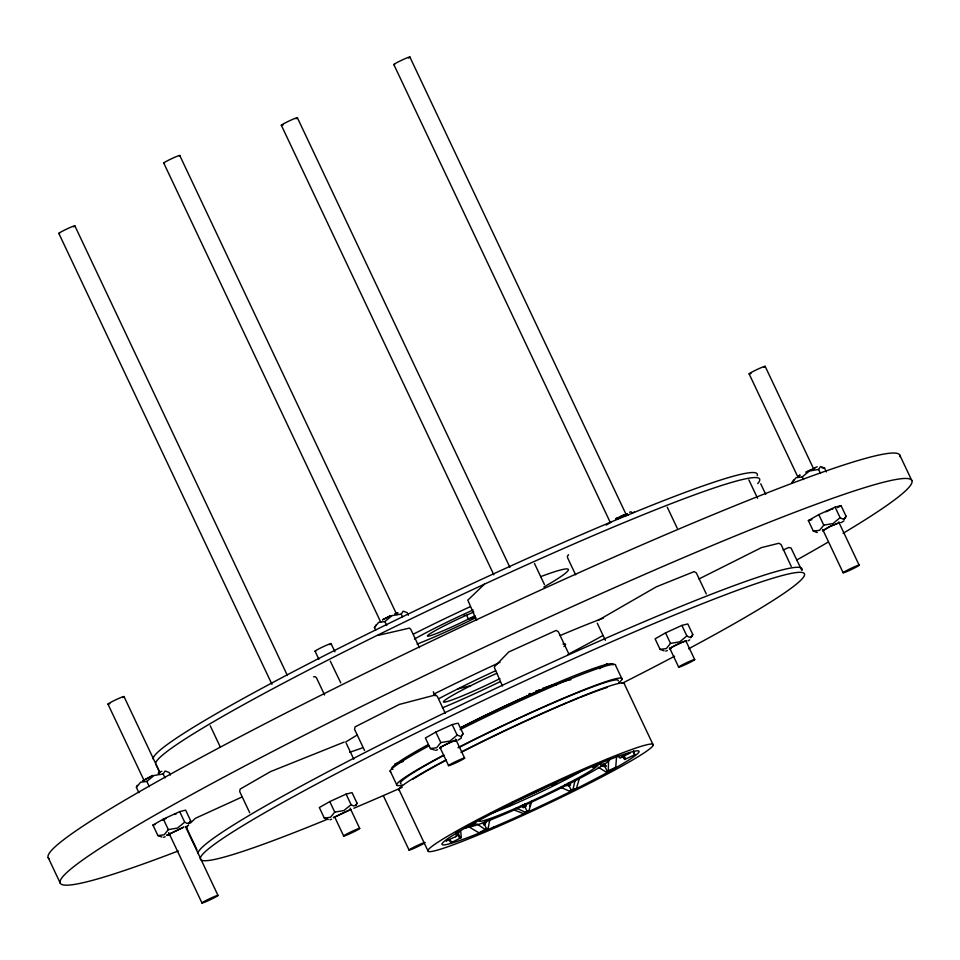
<?xml version="1.0" encoding="UTF-8"?>
<svg xmlns="http://www.w3.org/2000/svg" width="960" height="960" viewBox="0 0 960 960"><rect width="100%" height="100%" fill="white"/><g stroke="black" fill="none" stroke-linecap="round" stroke-linejoin="round"><path stroke-width="1.44" d="M608.592 759.54L608.292 770.364L605.712 771.828L598.284 767.208M616.608 756.204L615.732 767.364L613.164 768.84M475.632 821.088L475.368 823.872L472.8 825.348M456.096 740.688C459.42 737.532 433.944 749.868 441.12 747.852C433.068 750.012 464.292 735.528 455.004 741.348M839.76 522.528L830.208 526.38L822.468 530.82L830.064 526.44L839.76 522.516M484.368 824.568L484.896 820.788M494.268 667.212L502.452 686.04M489.732 819.996L488.196 828.084L485.028 829.368L476.868 823.92M575.208 779.832L573.036 789.168L569.232 791.076L561.012 787.428M457.62 834.06L458.268 831.432M484.992 824.34L485.64 821.712M512.556 801.948L511.86 804.636L508.044 806.544M531.756 800.976L529.08 810.288L527.04 811.236L525.048 812.136L516.228 808.068M579.348 778.608L576.456 788.292L572.652 790.212M458.028 833.94L458.868 831.264M485.82 822.876L486.66 820.2M458.184 833.952L459.096 831.276M529.56 806.256L531.036 802.104M138.888 792.636L136.404 787.368L137.196 785.304M165.048 777.888L163.176 773.94L165.108 771.024L169.092 772.44L170.34 775.068M179.712 811.62L185.628 810.132L190.608 820.668L189.816 822.732L187.068 823.428L184.692 822.156L179.712 811.62L163.368 819.084L152.94 825.06L157.92 835.596L161.892 837.012M375.696 630.168L374.448 627.528L376.38 624.612M402.468 616.728L401.22 614.1L403.152 611.184L407.136 612.6L408.384 615.228M346.116 794.112L352.032 792.612L357.012 803.148L356.208 805.224L353.472 805.92L351.096 804.648L346.116 794.112L329.76 801.576L319.332 807.54L324.312 818.076L328.296 819.504M458.088 723.096L463.068 733.632L461.136 736.548L457.152 735.132L452.172 724.596L435.828 732.06L425.4 738.024L430.38 748.56L434.364 749.988M681.876 625.416L687.792 623.928L692.772 634.464L691.98 636.528L689.232 637.224L686.856 635.952L681.876 625.416L665.532 632.88L655.104 638.856L660.084 649.392L664.068 650.808M820.464 473.4L818.592 469.452L820.536 466.536L824.508 467.952L826.38 471.912M835.128 507.144L841.044 505.644L846.024 516.18L845.232 518.256L842.484 518.952L840.108 517.68L835.128 507.144L818.784 514.608L808.356 520.572L813.336 531.108L817.32 532.536M187.272 826.164L186.924 828.576L196.896 849.672M136.404 787.368L140.592 782.22L146.832 781.404L153.984 775.5L163.176 773.94M184.692 822.156L177.54 828.06L168.348 829.62L164.16 834.78L157.92 835.596M188.604 823.932L190.608 820.668M374.448 627.528L378.636 622.38L384.876 621.564L392.028 615.66L401.22 614.1M351.096 804.648L343.944 810.54L334.752 812.112L330.552 817.26L324.312 818.076M355.668 805.332L357.012 803.148M457.152 735.132L450 741.024L440.808 742.596L436.62 747.744L430.38 748.56M461.064 736.908L463.068 733.632M686.856 635.952L679.704 641.856L670.512 643.416L666.324 648.576L660.084 649.392M690.768 637.728L692.772 634.464M840.108 517.68L832.968 523.572L823.764 525.144L819.576 530.292L813.336 531.108M844.02 519.456L846.024 516.18M446.232 841.104L446.88 840.468M455.7 836.772L456.336 836.136L455.7 833.448M494.7 666.48L508.728 651.996L556.2 630.408L558.324 631.716L568.296 652.8M793.752 479.976L791.82 482.892L796.008 477.732L802.248 476.916L809.4 471.012L818.592 469.452M190.452 823.008L195.384 818.304L241.728 797.136M513.936 809.916L523.548 813.624L527.04 811.236L524.532 805.92M552 785.412L557.544 782.076M484.488 584.124L467.82 600.156L476.652 620.352M606.156 525.084L610.992 522.312M634.2 755.244L634.848 754.608L633.528 750.696M461.34 738L458.268 740.076M685.872 641.472C688.884 638.484 663.72 650.64 670.824 648.684M188.544 825.312L185.808 827.112M843.972 520.824L841.224 522.624M685.8 641.52C689.244 638.232 663.048 651.084 670.884 648.66M631.716 512.844L634.464 512.16M568.596 554.736L567.456 556.008L567.54 557.712L575.64 574.848M618.168 518.712L621.732 516.492L628.344 515.088M687.972 640.908L689.748 639.828M465.36 828.336L467.928 826.872M598.32 620.22L656.316 586.824L694.116 571.632L696.324 572.868L706.296 593.964M837.564 507.636L841.044 505.644M468.936 826.884L478.992 832.824L486.528 828.78L484.02 823.464M592.884 767.616L602.1 762.888M382.512 619.812L390.732 615.684L382.608 619.752M162.516 820.32L166.032 818.448M504.624 807.408L508.428 805.5M698.916 578.976L761.436 547.62L778.896 543.252L781.068 544.524L791.244 566.448M460.872 727.524L463.032 726.432A122.472 8.328 -25.3 0 1 605.112 664.8L605.964 664.584A122.472 8.328 -25.3 0 1 613.14 664.8M617.808 755.856L619.752 757.92L630.156 753.06M615.816 518.724L624.54 514.728L622.488 515.592M615.96 518.652L618.168 517.572M805.692 472.164L814.824 468.324L808.104 471.036M553.512 783.912L555.552 782.976M525.54 812.724L527.568 811.788M825.936 511.812L830.184 509.964M783.132 550.032L788.58 547.536L790.98 547.884L801.492 569.724M446.424 840.84L455.892 836.52M554.04 784.476L556.032 783.576M620.436 516.504L622.608 515.544M598.932 764.16L600.6 763.476M480.492 832.236L482.16 831.54M174.66 814.5L176.244 813.888M466.536 827.64L473.976 824.652M614.544 768.06L607.104 771.06L604.596 765.744M594.552 766.932L596.052 766.344M814.92 467.688L817.26 466.788M159.504 772.164L161.844 771.276M158.28 773.172L159.432 772.8L158.352 773.148M831.756 509.364L832.788 509.04M629.592 512.256L631.2 511.752M665.712 651.072L667.332 650.556M437.628 749.736L435.612 750.324M163.548 837.276L165.168 836.76M329.952 819.756L331.572 819.24M628.704 753.432L629.556 753.18M452.388 842.28L450.924 842.64L448.26 839.376M313.536 676.8L315.228 676.704L316.488 677.844L324.588 694.98M435.108 695.04L399.408 704.412L355.02 726.9L354.588 729.396L364.56 750.48M808.356 520.572L811.908 519.672M475.116 617.352L468.432 619.044L466.644 615.276M457.596 689.004L470.796 685.668M452.172 724.596L456.912 723.396M152.94 825.06L155.304 824.46M506.484 806.46L509.904 805.596M574.608 789.24L571.176 790.104L568.668 784.8M377.808 635.424L409.488 628.104L410.748 629.244L419.472 647.7M344.196 742.08L270.468 771.636L240.108 789.12L239.712 791.604L249.684 812.7M620.604 757.68L621.204 757.548M822.12 467.904L824.508 467.952M600.84 765.456L603.444 766.524M601.452 765.048L605.1 766.8M436.02 695.172L437.28 696.312L445.38 713.448M602.436 764.46L605.676 766.464M564.684 784.488L566.844 785.82M603.756 763.752L606.456 766.044M566.904 784.536L568.704 786.06M622.128 756.288L624.744 759.564L625.38 758.928L624.024 755.064M567.78 783.288L569.616 785.604M521.4 805.488L523.236 807.804M455.64 832.668L459.876 838.152L461.34 837.78L460.656 830.58M340.752 682.86L330.276 661.068M899.796 455.16L911.82 480.612M765.18 366.396L813.78 469.2M838.716 521.952L859.176 565.248A8.904 0.6 -25.3 0 1 846.624 571.644A8.904 0.6 -25.3 0 1 847.62 570.024A8.904 0.6 -25.3 0 1 859.176 565.248M802.248 476.916L803.496 479.556M818.784 514.608L823.764 525.144M749.112 373.86L797.712 476.664M822.648 529.416L843.108 572.7M760.716 483.78L765.696 494.328M748.836 479.832L757.56 498.276M667.284 507.204L677.256 528.288M409.896 57.072L626.232 514.74M685.764 640.668L694.716 659.616A8.904 0.6 -25.3 0 1 682.176 666.024A8.904 0.6 -25.3 0 1 683.16 664.404A8.904 0.6 -25.3 0 1 694.716 659.616M665.532 632.88L670.512 643.416M393.828 64.536L610.164 522.204M669.684 648.12L678.648 667.08M597.264 623.184L605.364 640.32M622.068 679.116L615.612 665.46A124.668 8.484 -25.3 0 0 460.092 729.636M653.268 745.128A124.668 8.484 -25.3 0 0 486.84 814.848A124.668 8.484 -25.3 0 0 481.524 833.58A124.668 8.484 -25.3 0 0 653.268 745.128L624.36 683.976A124.668 8.484 -25.3 0 0 461.496 751.872M633.408 752.208L634.656 754.86L625.2 759.18L623.94 756.528M534.504 563.532L544.476 584.616M297.396 117.792L509.892 567.336M281.328 125.256L493.824 574.8M179.796 155.568L396.78 614.58M433.26 691.764L435.18 695.832M455.664 739.152L464.628 758.112A8.904 0.6 -25.3 0 1 452.076 764.52A8.904 0.6 -25.3 0 1 453.06 762.9A8.904 0.6 -25.3 0 1 464.628 758.112M384.876 621.564L386.748 625.512M435.828 732.06L440.808 742.596M163.728 163.02L380.7 622.044M440.232 747.972L448.548 765.576M457.344 831.396L460.476 838.032L451.536 842.52L450.276 839.868M331.116 643.716L334.956 651.828M390.156 770.916L396.612 784.572M398.904 789.432L427.812 850.584M315.048 651.18L318.888 659.292M383.46 795.912L409.044 850.02M346.308 743.352L353.784 759.168M74.892 225.924L287.388 675.468M350.112 808.164L359.712 828.48A8.904 0.6 -25.3 0 1 347.16 834.888A8.904 0.6 -25.3 0 1 348.156 833.268A8.904 0.6 -25.3 0 1 359.712 828.48M329.76 801.576L334.752 812.112M58.824 233.388L271.956 684.288M334.68 816.984L343.644 835.944M210.264 725.796L220.224 746.892M124.032 696.624L159.84 772.38M185.412 826.488L218.016 895.464A8.904 0.6 -25.3 0 1 205.476 901.872A8.904 0.6 -25.3 0 1 206.46 900.252A8.904 0.6 -25.3 0 1 218.016 895.464M155.748 764.052L159.48 771.96M146.832 781.404L149.316 786.672M163.368 819.084L168.348 829.62M107.952 704.088L143.76 779.832M168.696 832.584L201.948 902.928M48.18 857.592L60.204 883.044M569.376 782.508L570.6 785.124M522.996 804.708L524.22 807.324M524.604 803.976L525.204 806.868M526.116 804.096L526.14 806.46M483.54 822.528L483.564 824.892M475.8 617.676A62.352 4.236 -25.3 0 1 417.06 644.1M414.432 639.06A62.352 4.236 -25.3 0 1 437.244 626.988L438.348 626.436A62.352 4.236 -25.3 0 1 473.184 609.96M543.792 587.064A122.472 8.328 -25.3 0 0 561.828 569.676L561.012 569.868A122.472 8.328 -25.3 0 0 540.66 576.648M413.544 634.044A122.472 8.328 -25.3 0 1 417.84 631.884L420.012 630.792A122.472 8.328 -25.3 0 1 470.256 606.684M59.604 233.364A8.904 0.6 -25.3 0 1 67.428 228.72A8.904 0.6 -25.3 0 1 73.524 226.896M283.272 124.824A8.904 0.6 -25.3 0 1 283.572 123.78A8.904 0.6 -25.3 0 1 294.432 118.62A8.904 0.6 -25.3 0 1 296.028 118.764M164.52 162.996A8.904 0.6 -25.3 0 1 171.276 158.856A8.904 0.6 -25.3 0 1 179.376 155.94M394.62 64.5A8.904 0.6 -25.3 0 1 402.432 59.868A8.904 0.6 -25.3 0 1 408.54 58.044M751.056 373.428A8.904 0.6 -25.3 0 1 751.356 372.384A8.904 0.6 -25.3 0 1 762.228 367.224A8.904 0.6 -25.3 0 1 763.824 367.368M109.908 703.656A8.904 0.6 -25.3 0 1 110.208 702.612A8.904 0.6 -25.3 0 1 121.068 697.452A8.904 0.6 -25.3 0 1 122.664 697.596M424.692 842.928A8.904 0.6 -25.3 0 1 411.996 849.192A8.904 0.6 -25.3 0 1 412.932 847.656A8.904 0.6 -25.3 0 1 424.992 842.436M315.84 651.144A8.904 0.6 -25.3 0 1 323.652 646.512A8.904 0.6 -25.3 0 1 329.76 644.688M499.944 678.624A47.1 3.204 -25.3 0 1 446.376 701.748L446.052 701.832A47.1 3.204 -25.3 0 1 470.412 685.86L471.252 685.44A47.1 3.204 -25.3 0 1 496.692 673.38M602.88 635.508A172.68 11.748 -25.3 0 1 567.936 654.372M362.304 747.9A172.68 11.748 -25.3 0 1 349.704 752.232M345.588 742.14A172.68 11.748 -25.3 0 1 357.084 735.096M433.536 694.26A172.68 11.748 -25.3 0 1 500.088 662.28M560.232 635.508A172.68 11.748 -25.3 0 1 603.492 618.048M178.248 850.968A470.952 32.028 -25.3 0 1 168.732 807.324A470.952 32.028 -25.3 0 1 745.104 531.936A470.952 32.028 -25.3 0 1 843.06 533.328M827.76 542.34A470.952 32.028 -25.3 0 1 796.872 559.932M562.932 643.992A87.912 5.976 -25.3 0 1 563.88 646.572M499.668 681.912A87.912 5.976 -25.3 0 1 442.344 707.868M438.948 698.616A87.912 5.976 -25.3 0 1 456.372 689.628L457.92 688.848A87.912 5.976 -25.3 0 1 495.588 670.764M49.092 858.636A470.952 32.028 -25.3 0 1 461.04 627.06A470.952 32.028 -25.3 0 1 899.964 456.564M474.876 615.732A33.396 2.268 -25.3 0 1 468.756 618.876L468.168 619.176A33.396 2.268 -25.3 0 1 429.54 635.904L429.312 635.964A33.396 2.268 -25.3 0 1 446.508 624.672L447.096 624.372A33.396 2.268 -25.3 0 1 473.82 612.048M153.144 758.988A334.008 22.716 -25.3 0 1 458.724 590.004A334.008 22.716 -25.3 0 1 757.224 475.632M155.664 762.888A334.008 22.716 -25.3 0 1 480.06 586.188A334.008 22.716 -25.3 0 1 757.728 483.636M464.592 614.748A33.396 2.268 -25.3 0 1 463.992 615.048M608.352 758.976A78.984 5.376 -25.3 0 1 547.596 794.58A78.984 5.376 -25.3 0 1 466.992 826.968M596.256 764.868A65.34 4.44 -25.3 0 1 538.272 797.988A65.34 4.44 -25.3 0 1 480.312 819.36M461.16 727.572A78.984 5.376 -25.3 0 1 567.42 680.4M568.488 680.148A78.984 5.376 -25.3 0 1 570.912 679.764M399.468 790.392A124.668 8.484 -25.3 0 1 445.44 760.224M458.004 747.636A124.668 8.484 -25.3 0 1 579.528 691.524A124.668 8.484 -25.3 0 1 618.732 682.704M402.36 785.1A124.668 8.484 -25.3 0 1 443.148 755.376M390.72 771.876A124.668 8.484 -25.3 0 1 428.988 745.836M401.004 783.708A120.42 8.196 -25.3 0 1 444.132 755.244M458.724 747.624A120.42 8.196 -25.3 0 1 618.228 680.916M413.16 779.112A120.42 8.196 -25.3 0 1 418.812 775.584M419.892 774.936A120.42 8.196 -25.3 0 1 436.74 765.336M437.892 764.7A120.42 8.196 -25.3 0 1 446.424 760.092M461.016 752.472A120.42 8.196 -25.3 0 1 567.432 702.696M568.644 702.192A120.42 8.196 -25.3 0 1 579.036 697.908M580.272 697.404A120.42 8.196 -25.3 0 1 607.416 687.372M606.972 663.66A122.472 8.328 -25.3 0 1 601.584 667.464M600.636 668.088A122.472 8.328 -25.3 0 1 599.64 668.724M403.368 761.436A122.472 8.328 -25.3 0 1 397.356 763.224L396.504 763.44A122.472 8.328 -25.3 0 1 394.944 763.812M392.952 769.392A122.472 8.328 -25.3 0 1 427.68 744.864M327.144 819.36A334.008 22.716 -25.3 0 1 274.26 807.3A334.008 22.716 -25.3 0 1 721.428 596.28A334.008 22.716 -25.3 0 1 688.596 648.792M674.592 656.232A334.008 22.716 -25.3 0 1 622.128 683.316M402.168 787.332A334.008 22.716 -25.3 0 1 353.832 808.236M197.94 853.212A334.008 22.716 -25.3 0 1 506.676 683.28A334.008 22.716 -25.3 0 1 802.02 570.384M556.44 684.972A62.352 4.236 -25.3 0 0 552.804 685.044L552.372 685.164A62.352 4.236 -25.3 0 0 544.8 687.612M529.02 693.864A62.352 4.236 -25.3 0 1 530.028 693.444M535.776 691.08A62.352 4.236 -25.3 0 1 536.676 690.72M538.44 690.024A62.352 4.236 -25.3 0 1 539.304 689.688M542.556 688.44A62.352 4.236 -25.3 0 1 544.068 687.888M583.884 769.644A62.124 4.224 -25.3 0 1 490.44 813.66M549.768 785.4A33.396 2.268 -25.3 0 1 518.376 799.884M142.692 780.828L152.688 775.524L142.692 780.828M167.064 835.104L170.208 834.288L167.04 835.308L183.816 827.088L167.112 835.08M333.468 817.596L350.736 809.484L333.468 817.596M799.884 475.164L798.792 475.836L799.884 475.164M396.336 613.332L394.836 613.896L398.016 612.888L396.336 613.332M627.144 513.792L626.028 514.152L627.18 513.792M493.728 827.064A108.924 7.404 -25.3 0 0 639.036 751.32A108.924 7.404 -25.3 0 0 488.868 815.172A108.924 7.404 -25.3 0 0 493.728 827.064"/></g></svg>
